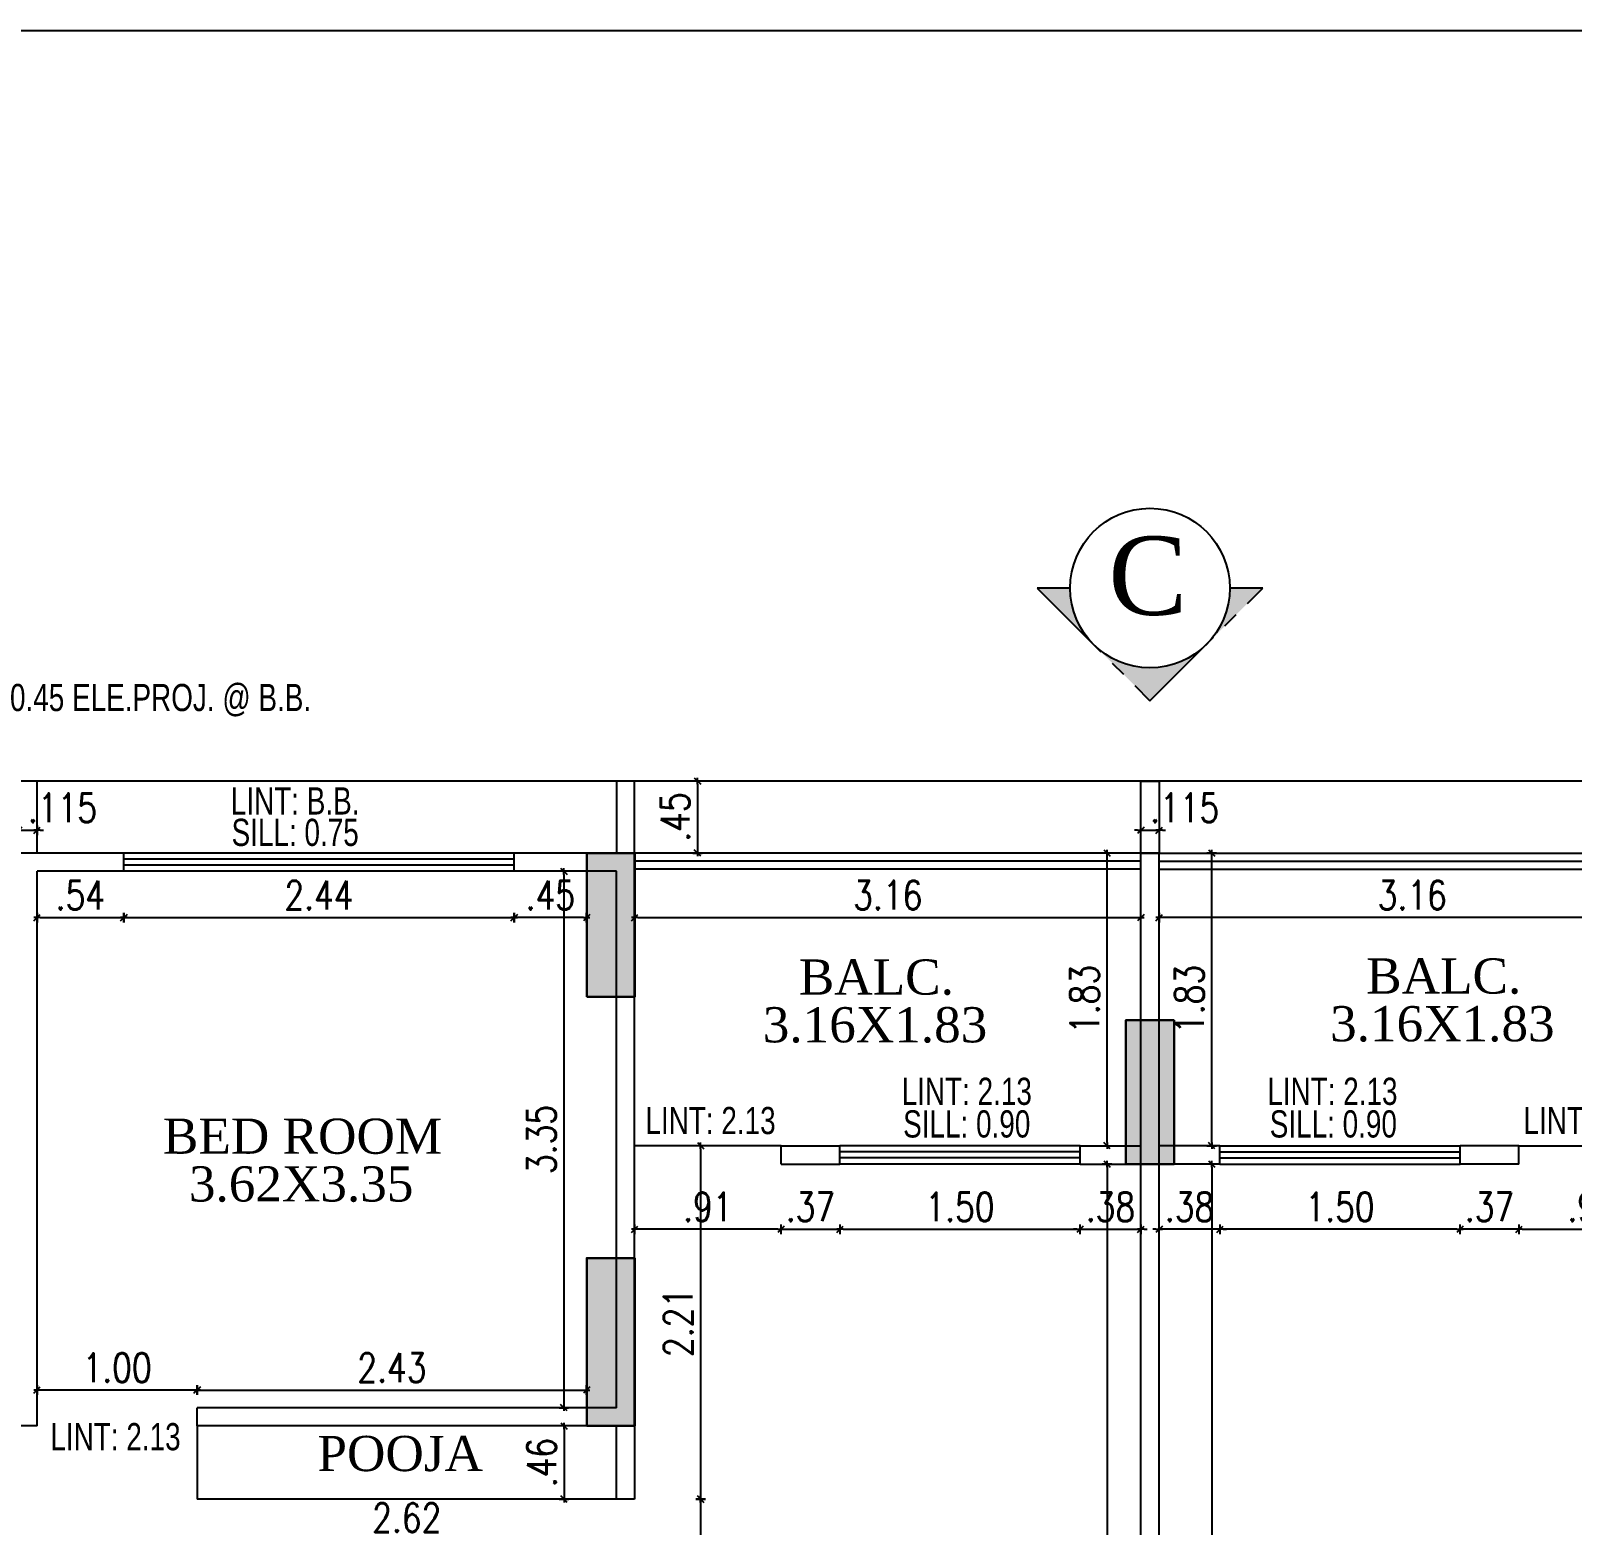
# Model space of a CAD drawing. Header units: inches. Extents: x 14235 to 14499, y 0 to 2549.
# Drawn here: x 14331.47 to 14341.1, y 2374.75 to 2384.09 of the extents above; entities that cross this region are included whole.
import ezdxf
from ezdxf.enums import TextEntityAlignment as Align

# ---------------------------------------------------------------- set-up
doc = ezdxf.new("R2010")
doc.units = ezdxf.units.IN
doc.header["$LTSCALE"] = 0.25
doc.header["$MEASUREMENT"] = 0
doc.header["$PDMODE"] = 35
doc.linetypes.add('CENTER2', pattern=[1.125, 0.75, -0.125, 0.125, -0.125])
doc.linetypes.add('HIDDEN', pattern=[0.375, 0.25, -0.125])
for name, color, linetype in [('edge back', 34, 'Continuous'), ('edges', 1, 'Continuous'), ('SECLINE', 7, 'HIDDEN'), ('steel', 251, 'Continuous'), ('text-large', 7, 'Continuous'), ('wall', 7, 'Continuous'), ('windows', 106, 'Continuous'), ('WORK TEX', 6, 'Continuous'), ('WORKING DIM', 7, 'Continuous')]:
    doc.layers.add(name, color=color, linetype=linetype)
doc.layers.add('P-COL', color=7, linetype='Continuous', lineweight=30)
doc.layers.add('P-COLHAT', color=8, linetype='Continuous', lineweight=25)
doc.styles.add('ARIAL', font='TIMES_0.TTF')
doc.styles.add('ARL', font='swisscl_0.ttf')
doc.styles.add('romans', font='romans.shx', dxfattribs={"width": 0.8})
doc.dimstyles.new('121', dxfattribs={"dimscale": 0.1, "dimtxt": 1.8, "dimasz": 0.2, "dimexe": 0.03125, "dimexo": 0.25, "dimgap": 0.5, "dimtad": 1, "dimzin": 4, "dimdsep": 46, "dimtxsty": 'romans', "dimblk1": 'MINITICK', "dimblk2": 'MINITICK', "dimsah": 1, "dimcen": 1, "dimse1": 1, "dimse2": 1, "dimclrd": 252, "dimclre": 256, "dimclrt": 7, "dimadec": 3, "dimazin": 0, "dimtfac": 0.8, "dimtix": 1, "dimtmove": 2, "dimatfit": 3, "dimfxl": 0, "dimtolj": 1, "dimtzin": 3, "dimarcsym": 0})

# ---------------------------------------------------------------- blocks, each defined once
blk = doc.blocks.new('B')
at = {"layer": 'P-COLHAT', "lineweight": 30}
for points in [[(7.0982, 0), (7.3982, 0), (7.3982, 0.9), (7.0982, 0.9)], [(10.7684, -0.1443), (10.4684, -0.1443), (10.4684, -1.0443), (10.7684, -1.0443)], [(7.0982, -2.6823), (7.3982, -2.6823), (7.3982, -1.6323), (7.0982, -1.6323)]]:
    blk.add_hatch(color=256, dxfattribs=at).paths.add_polyline_path(points)
at = {"layer": 'P-COL'}
for points in [[(7.0982, 0), (7.3982, 0), (7.3982, 0.9), (7.0982, 0.9)], [(10.7684, -0.1443), (10.4684, -0.1443), (10.4684, -1.0443), (10.7684, -1.0443)], [(7.0982, -2.6823), (7.3982, -2.6823), (7.3982, -1.6323), (7.0982, -1.6323)]]:
    blk.add_lwpolyline(points, close=True, dxfattribs=at)
blk = doc.blocks.new('MINITICK')
at = {"color": 7}
for p, q in [((1, 1), (-1, -1)), ((-1, 0), (1, 0)), ((0, -1.5), (0, 1.5))]:
    blk.add_line(p, q, dxfattribs=at)
blk = doc.blocks.new('*D490')
at = {"layer": 'Defpoints', "color": 0, "transparency": 16777216}
for p in [(14331.5099, 2378.8381), (14332.0525, 2378.8381), (14332.0525, 2378.5486)]:
    blk.add_point(p, dxfattribs=at)
at = {"layer": 'WORKING DIM', "color": 252, "lineweight": -2, "transparency": 16777216}
blk.add_line((14331.5299, 2378.5486), (14332.0325, 2378.5486), dxfattribs=at)
at = {"layer": 'WORKING DIM', "color": 252, "lineweight": -2, "transparency": 16777216, "xscale": 0.02, "yscale": 0.02, "zscale": 0.02, "rotation": 180}
blk.add_blockref('MINITICK', (14331.5099, 2378.5486), dxfattribs=at)
at = {"layer": 'WORKING DIM', "color": 252, "lineweight": -2, "transparency": 16777216, "xscale": 0.02, "yscale": 0.02, "zscale": 0.02}
blk.add_blockref('MINITICK', (14332.0525, 2378.5486), dxfattribs=at)
at = {"layer": 'WORKING DIM', "color": 7, "transparency": 16777216, "insert": (14331.7812, 2378.6886), "char_height": 0.18, "attachment_point": 5, "style": 'romans'}
blk.add_mtext('\\A1;.54', dxfattribs=at)
blk = doc.blocks.new('*D491')
at = {"layer": 'Defpoints', "color": 0, "transparency": 16777216}
for p in [(14332.0525, 2378.8762), (14334.4915, 2378.8762), (14334.4915, 2378.5486)]:
    blk.add_point(p, dxfattribs=at)
at = {"layer": 'WORKING DIM', "color": 252, "lineweight": -2, "transparency": 16777216}
blk.add_line((14332.0725, 2378.5486), (14334.4715, 2378.5486), dxfattribs=at)
at = {"layer": 'WORKING DIM', "color": 252, "lineweight": -2, "transparency": 16777216, "xscale": 0.02, "yscale": 0.02, "zscale": 0.02, "rotation": 180}
blk.add_blockref('MINITICK', (14332.0525, 2378.5486), dxfattribs=at)
at = {"layer": 'WORKING DIM', "color": 252, "lineweight": -2, "transparency": 16777216, "xscale": 0.02, "yscale": 0.02, "zscale": 0.02}
blk.add_blockref('MINITICK', (14334.4915, 2378.5486), dxfattribs=at)
at = {"layer": 'WORKING DIM', "color": 7, "transparency": 16777216, "insert": (14333.272, 2378.6886), "char_height": 0.18, "attachment_point": 5, "style": 'romans'}
blk.add_mtext('\\A1;2.44', dxfattribs=at)
blk = doc.blocks.new('*D492')
at = {"layer": 'Defpoints', "color": 0, "transparency": 16777216}
for p in [(14334.4915, 2378.8381), (14334.9446, 2378.8381), (14334.4915, 2378.5486)]:
    blk.add_point(p, dxfattribs=at)
at = {"layer": 'WORKING DIM', "color": 252, "lineweight": -2, "transparency": 16777216}
blk.add_line((14334.9246, 2378.5486), (14334.5115, 2378.5486), dxfattribs=at)
at = {"layer": 'WORKING DIM', "color": 252, "lineweight": -2, "transparency": 16777216, "xscale": 0.02, "yscale": 0.02, "zscale": 0.02, "rotation": 180}
blk.add_blockref('MINITICK', (14334.4915, 2378.5486), dxfattribs=at)
at = {"layer": 'WORKING DIM', "color": 252, "lineweight": -2, "transparency": 16777216, "xscale": 0.02, "yscale": 0.02, "zscale": 0.02}
blk.add_blockref('MINITICK', (14334.9446, 2378.5486), dxfattribs=at)
at = {"layer": 'WORKING DIM', "color": 7, "transparency": 16777216, "insert": (14334.7181, 2378.6886), "char_height": 0.18, "attachment_point": 5, "style": 'romans'}
blk.add_mtext('\\A1;.45', dxfattribs=at)
blk = doc.blocks.new('*D493')
at = {"layer": 'Defpoints', "color": 0, "transparency": 16777216}
for p in [(14334.5891, 2378.8381), (14334.469, 2375.4844), (14334.802, 2375.4844)]:
    blk.add_point(p, dxfattribs=at)
at = {"layer": 'WORKING DIM', "color": 252, "lineweight": -2, "transparency": 16777216}
blk.add_line((14334.802, 2378.8181), (14334.802, 2375.5044), dxfattribs=at)
at = {"layer": 'WORKING DIM', "color": 252, "lineweight": -2, "transparency": 16777216, "xscale": 0.02, "yscale": 0.02, "zscale": 0.02}
for p, rotation in [((14334.802, 2378.8381), 90), ((14334.802, 2375.4844), 270)]:
    blk.add_blockref('MINITICK', p, dxfattribs=dict(at, rotation=rotation))
at = {"layer": 'WORKING DIM', "color": 7, "transparency": 16777216, "insert": (14334.662, 2377.1613), "char_height": 0.18, "attachment_point": 5, "rotation": 90, "style": 'romans'}
blk.add_mtext('\\A1;3.35', dxfattribs=at)
blk = doc.blocks.new('*D494')
at = {"layer": 'Defpoints', "color": 0, "transparency": 16777216}
for p in [(14334.9446, 2375.6944), (14334.9446, 2375.5948), (14332.5107, 2375.4844)]:
    blk.add_point(p, dxfattribs=at)
at = {"layer": 'WORKING DIM', "color": 252, "lineweight": -2, "transparency": 16777216}
blk.add_line((14332.5307, 2375.5948), (14334.9246, 2375.5948), dxfattribs=at)
at = {"layer": 'WORKING DIM', "color": 252, "lineweight": -2, "transparency": 16777216, "xscale": 0.02, "yscale": 0.02, "zscale": 0.02, "rotation": 180}
blk.add_blockref('MINITICK', (14332.5107, 2375.5948), dxfattribs=at)
at = {"layer": 'WORKING DIM', "color": 252, "lineweight": -2, "transparency": 16777216, "xscale": 0.02, "yscale": 0.02, "zscale": 0.02}
blk.add_blockref('MINITICK', (14334.9446, 2375.5948), dxfattribs=at)
at = {"layer": 'WORKING DIM', "color": 7, "transparency": 16777216, "insert": (14333.7277, 2375.7348), "char_height": 0.18, "attachment_point": 5, "style": 'romans'}
blk.add_mtext('\\A1;2.43', dxfattribs=at)
blk = doc.blocks.new('*D495')
at = {"layer": 'Defpoints', "color": 0, "transparency": 16777216}
for p in [(14331.5099, 2375.5948), (14331.5099, 2375.4844), (14332.5107, 2375.4844)]:
    blk.add_point(p, dxfattribs=at)
at = {"layer": 'WORKING DIM', "color": 252, "lineweight": -2, "transparency": 16777216}
blk.add_line((14332.4907, 2375.5948), (14331.5299, 2375.5948), dxfattribs=at)
at = {"layer": 'WORKING DIM', "color": 252, "lineweight": -2, "transparency": 16777216, "xscale": 0.02, "yscale": 0.02, "zscale": 0.02, "rotation": 180}
blk.add_blockref('MINITICK', (14331.5099, 2375.5948), dxfattribs=at)
at = {"layer": 'WORKING DIM', "color": 252, "lineweight": -2, "transparency": 16777216, "xscale": 0.02, "yscale": 0.02, "zscale": 0.02}
blk.add_blockref('MINITICK', (14332.5107, 2375.5948), dxfattribs=at)
at = {"layer": 'WORKING DIM', "color": 7, "transparency": 16777216, "insert": (14332.0103, 2375.7348), "char_height": 0.18, "attachment_point": 5, "style": 'romans'}
blk.add_mtext('\\A1;1.00', dxfattribs=at)
blk = doc.blocks.new('*D496')
at = {"layer": 'Defpoints', "color": 0, "transparency": 16777216}
for p in [(14335.2446, 2378.6567), (14338.4078, 2378.6567), (14338.4078, 2378.5486)]:
    blk.add_point(p, dxfattribs=at)
at = {"layer": 'WORKING DIM', "color": 252, "lineweight": -2, "transparency": 16777216}
blk.add_line((14335.2646, 2378.5486), (14338.3878, 2378.5486), dxfattribs=at)
at = {"layer": 'WORKING DIM', "color": 252, "lineweight": -2, "transparency": 16777216, "xscale": 0.02, "yscale": 0.02, "zscale": 0.02, "rotation": 180}
blk.add_blockref('MINITICK', (14335.2446, 2378.5486), dxfattribs=at)
at = {"layer": 'WORKING DIM', "color": 252, "lineweight": -2, "transparency": 16777216, "xscale": 0.02, "yscale": 0.02, "zscale": 0.02}
blk.add_blockref('MINITICK', (14338.4078, 2378.5486), dxfattribs=at)
at = {"layer": 'WORKING DIM', "color": 7, "transparency": 16777216, "insert": (14336.8262, 2378.6886), "char_height": 0.18, "attachment_point": 5, "style": 'romans'}
blk.add_mtext('\\A1;3.16', dxfattribs=at)
blk = doc.blocks.new('*D497')
at = {"layer": 'Defpoints', "color": 0, "transparency": 16777216}
for p in [(14337.5385, 2378.9524), (14338.1964, 2378.9524), (14337.5385, 2377.1224)]:
    blk.add_point(p, dxfattribs=at)
at = {"layer": 'WORKING DIM', "color": 252, "lineweight": -2, "transparency": 16777216}
blk.add_line((14338.1964, 2377.1424), (14338.1964, 2378.9324), dxfattribs=at)
at = {"layer": 'WORKING DIM', "color": 252, "lineweight": -2, "transparency": 16777216, "xscale": 0.02, "yscale": 0.02, "zscale": 0.02}
for p, rotation in [((14338.1964, 2378.9524), 90), ((14338.1964, 2377.1224), 270)]:
    blk.add_blockref('MINITICK', p, dxfattribs=dict(at, rotation=rotation))
at = {"layer": 'WORKING DIM', "color": 7, "transparency": 16777216, "insert": (14338.0564, 2378.0374), "char_height": 0.18, "attachment_point": 5, "rotation": 90, "style": 'romans'}
blk.add_mtext('\\A1;1.83', dxfattribs=at)
blk = doc.blocks.new('*D498')
at = {"layer": 'Defpoints', "color": 0, "transparency": 16777216}
for p in [(14335.2446, 2377.0081), (14336.1593, 2377.0081), (14335.2446, 2376.5998)]:
    blk.add_point(p, dxfattribs=at)
at = {"layer": 'WORKING DIM', "color": 252, "lineweight": -2, "transparency": 16777216}
blk.add_line((14336.1393, 2376.5998), (14335.2646, 2376.5998), dxfattribs=at)
at = {"layer": 'WORKING DIM', "color": 252, "lineweight": -2, "transparency": 16777216, "xscale": 0.02, "yscale": 0.02, "zscale": 0.02, "rotation": 180}
blk.add_blockref('MINITICK', (14335.2446, 2376.5998), dxfattribs=at)
at = {"layer": 'WORKING DIM', "color": 252, "lineweight": -2, "transparency": 16777216, "xscale": 0.02, "yscale": 0.02, "zscale": 0.02}
blk.add_blockref('MINITICK', (14336.1593, 2376.5998), dxfattribs=at)
at = {"layer": 'WORKING DIM', "color": 7, "transparency": 16777216, "insert": (14335.702, 2376.7398), "char_height": 0.18, "attachment_point": 5, "style": 'romans'}
blk.add_mtext('\\A1;.91', dxfattribs=at)
blk = doc.blocks.new('*D499')
at = {"layer": 'Defpoints', "color": 0, "transparency": 16777216}
for p in [(14336.1593, 2377.0652), (14336.5271, 2377.0462), (14336.5271, 2376.5998)]:
    blk.add_point(p, dxfattribs=at)
at = {"layer": 'WORKING DIM', "color": 252, "lineweight": -2, "transparency": 16777216}
for p, q in [((14336.1393, 2376.5998), (14336.1193, 2376.5998)), ((14336.1593, 2376.5998), (14336.5271, 2376.5998)), ((14336.5471, 2376.5998), (14336.5671, 2376.5998))]:
    blk.add_line(p, q, dxfattribs=at)
at = {"layer": 'WORKING DIM', "color": 252, "lineweight": -2, "transparency": 16777216, "xscale": 0.02, "yscale": 0.02, "zscale": 0.02}
blk.add_blockref('MINITICK', (14336.1593, 2376.5998), dxfattribs=at)
at = {"layer": 'WORKING DIM', "color": 252, "lineweight": -2, "transparency": 16777216, "xscale": 0.02, "yscale": 0.02, "zscale": 0.02, "rotation": 180}
blk.add_blockref('MINITICK', (14336.5271, 2376.5998), dxfattribs=at)
at = {"layer": 'WORKING DIM', "color": 7, "transparency": 16777216, "insert": (14336.3432, 2376.7398), "char_height": 0.18, "attachment_point": 5, "style": 'romans'}
blk.add_mtext('\\A1;.37', dxfattribs=at)
blk = doc.blocks.new('*D500')
at = {"layer": 'Defpoints', "color": 0, "transparency": 16777216}
for p in [(14336.5271, 2377.0462), (14338.0278, 2377.0081), (14338.0278, 2376.5998)]:
    blk.add_point(p, dxfattribs=at)
at = {"layer": 'WORKING DIM', "color": 252, "lineweight": -2, "transparency": 16777216}
blk.add_line((14336.5471, 2376.5998), (14338.0078, 2376.5998), dxfattribs=at)
at = {"layer": 'WORKING DIM', "color": 252, "lineweight": -2, "transparency": 16777216, "xscale": 0.02, "yscale": 0.02, "zscale": 0.02, "rotation": 180}
blk.add_blockref('MINITICK', (14336.5271, 2376.5998), dxfattribs=at)
at = {"layer": 'WORKING DIM', "color": 252, "lineweight": -2, "transparency": 16777216, "xscale": 0.02, "yscale": 0.02, "zscale": 0.02}
blk.add_blockref('MINITICK', (14338.0278, 2376.5998), dxfattribs=at)
at = {"layer": 'WORKING DIM', "color": 7, "transparency": 16777216, "insert": (14337.2775, 2376.7398), "char_height": 0.18, "attachment_point": 5, "style": 'romans'}
blk.add_mtext('\\A1;1.50', dxfattribs=at)
blk = doc.blocks.new('*D402')
at = {"layer": 'Defpoints', "color": 0, "transparency": 16777216}
for p in [(14338.0278, 2377.0081), (14338.4078, 2377.0081), (14338.4078, 2376.5998)]:
    blk.add_point(p, dxfattribs=at)
at = {"layer": 'WORKING DIM', "color": 252, "lineweight": -2, "transparency": 16777216}
for p, q in [((14338.0078, 2376.5998), (14337.9878, 2376.5998)), ((14338.0278, 2376.5998), (14338.4078, 2376.5998)), ((14338.4278, 2376.5998), (14338.4478, 2376.5998))]:
    blk.add_line(p, q, dxfattribs=at)
at = {"layer": 'WORKING DIM', "color": 252, "lineweight": -2, "transparency": 16777216, "xscale": 0.02, "yscale": 0.02, "zscale": 0.02}
blk.add_blockref('MINITICK', (14338.0278, 2376.5998), dxfattribs=at)
at = {"layer": 'WORKING DIM', "color": 252, "lineweight": -2, "transparency": 16777216, "xscale": 0.02, "yscale": 0.02, "zscale": 0.02, "rotation": 180}
blk.add_blockref('MINITICK', (14338.4078, 2376.5998), dxfattribs=at)
at = {"layer": 'WORKING DIM', "color": 7, "transparency": 16777216, "insert": (14338.2178, 2376.7398), "char_height": 0.18, "attachment_point": 5, "style": 'romans'}
blk.add_mtext('\\A1;.38', dxfattribs=at)
blk = doc.blocks.new('*D524')
at = {"layer": 'Defpoints', "color": 0, "transparency": 16777216}
for p in [(14334.7861, 2375.3701), (14334.7861, 2374.9128), (14334.8036, 2374.9128)]:
    blk.add_point(p, dxfattribs=at)
at = {"layer": 'WORKING DIM', "color": 252, "lineweight": -2, "transparency": 16777216}
blk.add_line((14334.8036, 2375.3501), (14334.8036, 2374.9328), dxfattribs=at)
at = {"layer": 'WORKING DIM', "color": 252, "lineweight": -2, "transparency": 16777216, "xscale": 0.02, "yscale": 0.02, "zscale": 0.02}
for p, rotation in [((14334.8036, 2375.3701), 90), ((14334.8036, 2374.9128), 270)]:
    blk.add_blockref('MINITICK', p, dxfattribs=dict(at, rotation=rotation))
at = {"layer": 'WORKING DIM', "color": 7, "transparency": 16777216, "insert": (14334.6636, 2375.1414), "char_height": 0.18, "attachment_point": 5, "rotation": 90, "style": 'romans'}
blk.add_mtext('\\A1;.46', dxfattribs=at)
blk = doc.blocks.new('*D525')
at = {"layer": 'Defpoints', "color": 0, "transparency": 16777216}
for p in [(14332.5107, 2375.1414), (14335.1303, 2375.1414), (14332.5107, 2374.6566)]:
    blk.add_point(p, dxfattribs=at)
at = {"layer": 'WORKING DIM', "color": 252, "lineweight": -2, "transparency": 16777216}
blk.add_line((14335.1103, 2374.6566), (14332.5307, 2374.6566), dxfattribs=at)
at = {"layer": 'WORKING DIM', "color": 252, "lineweight": -2, "transparency": 16777216, "xscale": 0.02, "yscale": 0.02, "zscale": 0.02, "rotation": 180}
blk.add_blockref('MINITICK', (14332.5107, 2374.6566), dxfattribs=at)
at = {"layer": 'WORKING DIM', "color": 252, "lineweight": -2, "transparency": 16777216, "xscale": 0.02, "yscale": 0.02, "zscale": 0.02}
blk.add_blockref('MINITICK', (14335.1303, 2374.6566), dxfattribs=at)
at = {"layer": 'WORKING DIM', "color": 7, "transparency": 16777216, "insert": (14333.8205, 2374.7966), "char_height": 0.18, "attachment_point": 5, "style": 'romans'}
blk.add_mtext('\\A1;2.62', dxfattribs=at)
blk = doc.blocks.new('*D526')
at = {"layer": 'Defpoints', "color": 0, "transparency": 16777216}
for p in [(14335.2446, 2374.9128), (14335.2446, 2371.6653), (14335.6563, 2371.6653)]:
    blk.add_point(p, dxfattribs=at)
at = {"layer": 'WORKING DIM', "color": 252, "lineweight": -2, "transparency": 16777216}
blk.add_line((14335.6563, 2374.8928), (14335.6563, 2371.6853), dxfattribs=at)
at = {"layer": 'WORKING DIM', "color": 252, "lineweight": -2, "transparency": 16777216, "xscale": 0.02, "yscale": 0.02, "zscale": 0.02}
for p, rotation in [((14335.6563, 2374.9128), 90), ((14335.6563, 2371.6653), 270)]:
    blk.add_blockref('MINITICK', p, dxfattribs=dict(at, rotation=rotation))
at = {"layer": 'WORKING DIM', "color": 7, "transparency": 16777216, "insert": (14335.5163, 2373.2891), "char_height": 0.18, "attachment_point": 5, "rotation": 90, "style": 'romans'}
blk.add_mtext('\\A1;3.25', dxfattribs=at)
blk = doc.blocks.new('*D527')
at = {"layer": 'Defpoints', "color": 0, "transparency": 16777216}
for p in [(14335.4767, 2377.1224), (14335.2446, 2374.9128), (14335.6563, 2374.9128)]:
    blk.add_point(p, dxfattribs=at)
at = {"layer": 'WORKING DIM', "color": 252, "lineweight": -2, "transparency": 16777216}
blk.add_line((14335.6563, 2377.1024), (14335.6563, 2374.9328), dxfattribs=at)
at = {"layer": 'WORKING DIM', "color": 252, "lineweight": -2, "transparency": 16777216, "xscale": 0.02, "yscale": 0.02, "zscale": 0.02}
for p, rotation in [((14335.6563, 2377.1224), 90), ((14335.6563, 2374.9128), 270)]:
    blk.add_blockref('MINITICK', p, dxfattribs=dict(at, rotation=rotation))
at = {"layer": 'WORKING DIM', "color": 7, "transparency": 16777216, "insert": (14335.5163, 2376.0176), "char_height": 0.18, "attachment_point": 5, "rotation": 90, "style": 'romans'}
blk.add_mtext('\\A1;2.21', dxfattribs=at)
blk = doc.blocks.new('*D403')
at = {"layer": 'Defpoints', "color": 0, "transparency": 16777216}
for p in [(14338.5221, 2378.6567), (14341.6852, 2378.6567), (14338.5221, 2378.5486)]:
    blk.add_point(p, dxfattribs=at)
at = {"layer": 'WORKING DIM', "color": 252, "lineweight": -2, "transparency": 16777216}
blk.add_line((14341.6652, 2378.5486), (14338.5421, 2378.5486), dxfattribs=at)
at = {"layer": 'WORKING DIM', "color": 252, "lineweight": -2, "transparency": 16777216, "xscale": 0.02, "yscale": 0.02, "zscale": 0.02, "rotation": 180}
blk.add_blockref('MINITICK', (14338.5221, 2378.5486), dxfattribs=at)
at = {"layer": 'WORKING DIM', "color": 252, "lineweight": -2, "transparency": 16777216, "xscale": 0.02, "yscale": 0.02, "zscale": 0.02}
blk.add_blockref('MINITICK', (14341.6852, 2378.5486), dxfattribs=at)
at = {"layer": 'WORKING DIM', "color": 7, "transparency": 16777216, "insert": (14340.1036, 2378.6886), "char_height": 0.18, "attachment_point": 5, "style": 'romans'}
blk.add_mtext('\\A1;3.16', dxfattribs=at)
blk = doc.blocks.new('*D404')
at = {"layer": 'Defpoints', "color": 0, "transparency": 16777216}
for p in [(14338.8509, 2378.9524), (14339.2392, 2378.9524), (14339.3914, 2377.1224)]:
    blk.add_point(p, dxfattribs=at)
at = {"layer": 'WORKING DIM', "color": 252, "lineweight": -2, "transparency": 16777216}
blk.add_line((14338.8509, 2377.1424), (14338.8509, 2378.9324), dxfattribs=at)
at = {"layer": 'WORKING DIM', "color": 252, "lineweight": -2, "transparency": 16777216, "xscale": 0.02, "yscale": 0.02, "zscale": 0.02}
for p, rotation in [((14338.8509, 2378.9524), 90), ((14338.8509, 2377.1224), 270)]:
    blk.add_blockref('MINITICK', p, dxfattribs=dict(at, rotation=rotation))
at = {"layer": 'WORKING DIM', "color": 7, "transparency": 16777216, "insert": (14338.7109, 2378.0374), "char_height": 0.18, "attachment_point": 5, "rotation": 90, "style": 'romans'}
blk.add_mtext('\\A1;1.83', dxfattribs=at)
blk = doc.blocks.new('*D537')
at = {"layer": 'Defpoints', "color": 0, "transparency": 16777216}
for p in [(14340.7706, 2377.0081), (14341.6852, 2377.0081), (14341.6852, 2376.5998)]:
    blk.add_point(p, dxfattribs=at)
at = {"layer": 'WORKING DIM', "color": 252, "lineweight": -2, "transparency": 16777216}
blk.add_line((14340.7906, 2376.5998), (14341.6652, 2376.5998), dxfattribs=at)
at = {"layer": 'WORKING DIM', "color": 252, "lineweight": -2, "transparency": 16777216, "xscale": 0.02, "yscale": 0.02, "zscale": 0.02, "rotation": 180}
blk.add_blockref('MINITICK', (14340.7706, 2376.5998), dxfattribs=at)
at = {"layer": 'WORKING DIM', "color": 252, "lineweight": -2, "transparency": 16777216, "xscale": 0.02, "yscale": 0.02, "zscale": 0.02}
blk.add_blockref('MINITICK', (14341.6852, 2376.5998), dxfattribs=at)
at = {"layer": 'WORKING DIM', "color": 7, "transparency": 16777216, "insert": (14341.2279, 2376.7398), "char_height": 0.18, "attachment_point": 5, "style": 'romans'}
blk.add_mtext('\\A1;.91', dxfattribs=at)
blk = doc.blocks.new('*D538')
at = {"layer": 'Defpoints', "color": 0, "transparency": 16777216}
for p in [(14340.4027, 2377.0462), (14340.7706, 2377.0652), (14340.4027, 2376.5998)]:
    blk.add_point(p, dxfattribs=at)
at = {"layer": 'WORKING DIM', "color": 252, "lineweight": -2, "transparency": 16777216}
for p, q in [((14340.3827, 2376.5998), (14340.3627, 2376.5998)), ((14340.7706, 2376.5998), (14340.4027, 2376.5998)), ((14340.7906, 2376.5998), (14340.8106, 2376.5998))]:
    blk.add_line(p, q, dxfattribs=at)
at = {"layer": 'WORKING DIM', "color": 252, "lineweight": -2, "transparency": 16777216, "xscale": 0.02, "yscale": 0.02, "zscale": 0.02}
blk.add_blockref('MINITICK', (14340.4027, 2376.5998), dxfattribs=at)
at = {"layer": 'WORKING DIM', "color": 252, "lineweight": -2, "transparency": 16777216, "xscale": 0.02, "yscale": 0.02, "zscale": 0.02, "rotation": 180}
blk.add_blockref('MINITICK', (14340.7706, 2376.5998), dxfattribs=at)
at = {"layer": 'WORKING DIM', "color": 7, "transparency": 16777216, "insert": (14340.5866, 2376.7398), "char_height": 0.18, "attachment_point": 5, "style": 'romans'}
blk.add_mtext('\\A1;.37', dxfattribs=at)
blk = doc.blocks.new('*D405')
at = {"layer": 'Defpoints', "color": 0, "transparency": 16777216}
for p in [(14340.4027, 2377.0462), (14338.9021, 2377.0081), (14338.9021, 2376.5998)]:
    blk.add_point(p, dxfattribs=at)
at = {"layer": 'WORKING DIM', "color": 252, "lineweight": -2, "transparency": 16777216}
blk.add_line((14340.3827, 2376.5998), (14338.9221, 2376.5998), dxfattribs=at)
at = {"layer": 'WORKING DIM', "color": 252, "lineweight": -2, "transparency": 16777216, "xscale": 0.02, "yscale": 0.02, "zscale": 0.02, "rotation": 180}
blk.add_blockref('MINITICK', (14338.9021, 2376.5998), dxfattribs=at)
at = {"layer": 'WORKING DIM', "color": 252, "lineweight": -2, "transparency": 16777216, "xscale": 0.02, "yscale": 0.02, "zscale": 0.02}
blk.add_blockref('MINITICK', (14340.4027, 2376.5998), dxfattribs=at)
at = {"layer": 'WORKING DIM', "color": 7, "transparency": 16777216, "insert": (14339.6524, 2376.7398), "char_height": 0.18, "attachment_point": 5, "style": 'romans'}
blk.add_mtext('\\A1;1.50', dxfattribs=at)
blk = doc.blocks.new('*D406')
at = {"layer": 'Defpoints', "color": 0, "transparency": 16777216}
for p in [(14338.5221, 2377.0081), (14338.9021, 2377.0081), (14338.5221, 2376.5998)]:
    blk.add_point(p, dxfattribs=at)
at = {"layer": 'WORKING DIM', "color": 252, "lineweight": -2, "transparency": 16777216}
for p, q in [((14338.5021, 2376.5998), (14338.4821, 2376.5998)), ((14338.9021, 2376.5998), (14338.5221, 2376.5998)), ((14338.9221, 2376.5998), (14338.9421, 2376.5998))]:
    blk.add_line(p, q, dxfattribs=at)
at = {"layer": 'WORKING DIM', "color": 252, "lineweight": -2, "transparency": 16777216, "xscale": 0.02, "yscale": 0.02, "zscale": 0.02}
blk.add_blockref('MINITICK', (14338.5221, 2376.5998), dxfattribs=at)
at = {"layer": 'WORKING DIM', "color": 252, "lineweight": -2, "transparency": 16777216, "xscale": 0.02, "yscale": 0.02, "zscale": 0.02, "rotation": 180}
blk.add_blockref('MINITICK', (14338.9021, 2376.5998), dxfattribs=at)
at = {"layer": 'WORKING DIM', "color": 7, "transparency": 16777216, "insert": (14338.7121, 2376.7398), "char_height": 0.18, "attachment_point": 5, "style": 'romans'}
blk.add_mtext('\\A1;.38', dxfattribs=at)
blk = doc.blocks.new('*D539')
at = {"layer": 'Defpoints', "color": 0, "transparency": 16777216}
for p in [(14337.7288, 2377.0081), (14337.8742, 2369.6155), (14338.1964, 2369.6155)]:
    blk.add_point(p, dxfattribs=at)
at = {"layer": 'WORKING DIM', "color": 252, "lineweight": -2, "transparency": 16777216}
blk.add_line((14338.1964, 2376.9881), (14338.1964, 2369.6355), dxfattribs=at)
at = {"layer": 'WORKING DIM', "color": 252, "lineweight": -2, "transparency": 16777216, "xscale": 0.02, "yscale": 0.02, "zscale": 0.02}
for p, rotation in [((14338.1964, 2377.0081), 90), ((14338.1964, 2369.6155), 270)]:
    blk.add_blockref('MINITICK', p, dxfattribs=dict(at, rotation=rotation))
at = {"layer": 'WORKING DIM', "color": 7, "transparency": 16777216, "insert": (14338.0564, 2373.3118), "char_height": 0.18, "attachment_point": 5, "rotation": 90, "style": 'romans'}
blk.add_mtext('\\A1;7.39', dxfattribs=at)
blk = doc.blocks.new('*D410')
at = {"layer": 'Defpoints', "color": 0, "transparency": 16777216}
for p in [(14339.0488, 2377.0081), (14338.8509, 2369.6155), (14339.0556, 2369.6155)]:
    blk.add_point(p, dxfattribs=at)
at = {"layer": 'WORKING DIM', "color": 252, "lineweight": -2, "transparency": 16777216}
blk.add_line((14338.8509, 2376.9881), (14338.8509, 2369.6355), dxfattribs=at)
at = {"layer": 'WORKING DIM', "color": 252, "lineweight": -2, "transparency": 16777216, "xscale": 0.02, "yscale": 0.02, "zscale": 0.02}
for p, rotation in [((14338.8509, 2377.0081), 90), ((14338.8509, 2369.6155), 270)]:
    blk.add_blockref('MINITICK', p, dxfattribs=dict(at, rotation=rotation))
at = {"layer": 'WORKING DIM', "color": 7, "transparency": 16777216, "insert": (14338.7109, 2373.3118), "char_height": 0.18, "attachment_point": 5, "rotation": 90, "style": 'romans'}
blk.add_mtext('\\A1;7.39', dxfattribs=at)
blk = doc.blocks.new('*D460')
at = {"layer": 'Defpoints', "color": 0, "transparency": 16777216}
for p in [(14335.3084, 2379.4024), (14335.3084, 2378.9524), (14335.6372, 2378.9524)]:
    blk.add_point(p, dxfattribs=at)
at = {"layer": 'WORKING DIM', "color": 252, "lineweight": -2, "transparency": 16777216}
blk.add_line((14335.6372, 2379.3824), (14335.6372, 2378.9724), dxfattribs=at)
at = {"layer": 'WORKING DIM', "color": 252, "lineweight": -2, "transparency": 16777216, "xscale": 0.02, "yscale": 0.02, "zscale": 0.02}
for p, rotation in [((14335.6372, 2379.4024), 90), ((14335.6372, 2378.9524), 270)]:
    blk.add_blockref('MINITICK', p, dxfattribs=dict(at, rotation=rotation))
at = {"layer": 'WORKING DIM', "color": 7, "transparency": 16777216, "insert": (14335.4972, 2379.1774), "char_height": 0.18, "attachment_point": 5, "rotation": 90, "style": 'romans'}
blk.add_mtext('\\A1;.45', dxfattribs=at)
blk = doc.blocks.new('*D399')
at = {"layer": 'Defpoints', "color": 0, "transparency": 16777216}
for p in [(14331.3956, 2379.0711), (14331.5099, 2379.0947), (14331.5099, 2379.0711)]:
    blk.add_point(p, dxfattribs=at)
at = {"layer": 'WORKING DIM', "color": 252, "lineweight": -2, "transparency": 16777216}
for p, q in [((14331.3756, 2379.0947), (14331.3556, 2379.0947)), ((14331.3956, 2379.0947), (14331.5099, 2379.0947)), ((14331.5299, 2379.0947), (14331.5499, 2379.0947))]:
    blk.add_line(p, q, dxfattribs=at)
at = {"layer": 'WORKING DIM', "color": 252, "lineweight": -2, "transparency": 16777216, "xscale": 0.02, "yscale": 0.02, "zscale": 0.02}
blk.add_blockref('MINITICK', (14331.3956, 2379.0947), dxfattribs=at)
at = {"layer": 'WORKING DIM', "color": 252, "lineweight": -2, "transparency": 16777216, "xscale": 0.02, "yscale": 0.02, "zscale": 0.02, "rotation": 180}
blk.add_blockref('MINITICK', (14331.5099, 2379.0947), dxfattribs=at)
at = {"layer": 'WORKING DIM', "color": 7, "transparency": 16777216, "insert": (14331.6695, 2379.2347), "char_height": 0.18, "attachment_point": 5, "style": 'romans'}
blk.add_mtext('\\A1;.115', dxfattribs=at)
blk = doc.blocks.new('*D400')
at = {"layer": 'Defpoints', "color": 0, "transparency": 16777216}
for p in [(14338.4078, 2379.0711), (14338.5221, 2379.0947), (14338.5221, 2379.0711)]:
    blk.add_point(p, dxfattribs=at)
at = {"layer": 'WORKING DIM', "color": 252, "lineweight": -2, "transparency": 16777216}
for p, q in [((14338.3878, 2379.0947), (14338.3678, 2379.0947)), ((14338.4078, 2379.0947), (14338.5221, 2379.0947)), ((14338.5421, 2379.0947), (14338.5621, 2379.0947))]:
    blk.add_line(p, q, dxfattribs=at)
at = {"layer": 'WORKING DIM', "color": 252, "lineweight": -2, "transparency": 16777216, "xscale": 0.02, "yscale": 0.02, "zscale": 0.02}
blk.add_blockref('MINITICK', (14338.4078, 2379.0947), dxfattribs=at)
at = {"layer": 'WORKING DIM', "color": 252, "lineweight": -2, "transparency": 16777216, "xscale": 0.02, "yscale": 0.02, "zscale": 0.02, "rotation": 180}
blk.add_blockref('MINITICK', (14338.5221, 2379.0947), dxfattribs=at)
at = {"layer": 'WORKING DIM', "color": 7, "transparency": 16777216, "insert": (14338.6817, 2379.2347), "char_height": 0.18, "attachment_point": 5, "style": 'romans'}
blk.add_mtext('\\A1;.115', dxfattribs=at)

msp = doc.modelspace()

# ---------------------------------------------------------------- hatches: boundary and pattern name
at = {"layer": 'SECLINE'}
h = msp.add_hatch(color=254, dxfattribs=at)
h.paths.add_polyline_path([(14337.7595, 2380.6089), (14338.1122, 2380.2561, -0.198912), (14337.9661, 2380.6089)])
h.paths.add_polyline_path([(14338.1122, 2380.2561), (14338.4649, 2379.9034), (14338.8176, 2380.2562, -0.198912), (14338.4649, 2380.11, -0.198912)])
h.paths.add_polyline_path([(14338.9637, 2380.6089, -0.198912), (14338.8176, 2380.2562), (14339.1703, 2380.6089)])

# ---------------------------------------------------------------- linework, layer by layer
at = {"layer": 'edge back'}
for p in [(14332.5107, 2375.3701), (14335.1303, 2374.9128)]:
    msp.add_line(p, (14332.5107, 2374.9128), dxfattribs=at)
at = {"layer": 'edges', "ltscale": 0.4}
for p, q in [((14349.3834, 2379.4024), (14327.5465, 2379.4024)), ((14335.2446, 2379.4024), (14335.1303, 2379.4024)), ((14335.1303, 2379.4024), (14335.1303, 2378.9524)), ((14335.2446, 2378.9524), (14335.2446, 2379.4024))]:
    msp.add_line(p, q, dxfattribs=at)
for points in [[(14331.5099, 2378.9524), (14331.5099, 2379.4024), (14331.3956, 2379.4024), (14331.3956, 2378.9524)], [(14338.4078, 2378.9524), (14338.4078, 2379.4024), (14338.5221, 2379.4024), (14338.5221, 2378.9524)]]:
    msp.add_lwpolyline(points, dxfattribs=at)
at = {"layer": 'SECLINE', "linetype": 'CENTER2', "ltscale": 3}
msp.add_lwpolyline([(14337.9661, 2380.6089), (14337.7595, 2380.6089), (14338.4649, 2379.9034), (14339.1703, 2380.6089), (14338.9637, 2380.6089)], dxfattribs=at)
at = {"layer": 'SECLINE', "linetype": 'Continuous', "ltscale": 3}
msp.add_circle((14338.4649, 2380.6089), 0.4988, dxfattribs=at)
at = {"layer": 'steel'}
for p, q in [((14338.4078, 2378.9524), (14335.2446, 2378.9524)), ((14338.5221, 2378.9524), (14341.6852, 2378.9524)), ((14338.4078, 2378.9016), (14335.2446, 2378.9016)), ((14338.4078, 2378.8508), (14335.2446, 2378.8508)), ((14338.5221, 2378.9016), (14341.6852, 2378.9016)), ((14338.5221, 2378.8508), (14341.6852, 2378.8508))]:
    msp.add_line(p, q, dxfattribs=at)
at = {"layer": 'wall'}
for p, q in [((14332.0525, 2378.9524), (14330.7477, 2378.9524)), ((14332.0525, 2378.8381), (14332.0525, 2378.9524)), ((14334.4915, 2378.8381), (14334.4915, 2378.9524)), ((14335.2446, 2378.9524), (14334.4915, 2378.9524)), ((14335.2446, 2375.3701), (14335.2446, 2378.9524)), ((14338.4078, 2369.6155), (14338.4078, 2378.9524)), ((14338.5221, 2378.9524), (14338.4078, 2378.9524)), ((14338.4078, 2378.9524), (14338.5221, 2378.9524)), ((14338.5221, 2369.6155), (14338.5221, 2378.9524)), ((14331.5099, 2375.3701), (14331.5099, 2378.8381)), ((14332.0525, 2378.8381), (14331.5099, 2378.8381)), ((14335.1303, 2378.8381), (14334.4915, 2378.8381)), ((14335.1303, 2375.4844), (14335.1303, 2378.8381)), ((14336.1593, 2377.1224), (14335.2446, 2377.1224)), ((14336.1593, 2377.0081), (14336.1593, 2377.1224)), ((14336.1593, 2377.1224), (14336.5271, 2377.1224)), ((14336.5271, 2377.0081), (14336.5271, 2377.1224)), ((14338.0278, 2377.0081), (14338.0278, 2377.1224)), ((14338.0278, 2377.1224), (14338.4078, 2377.1224)), ((14338.9021, 2377.1224), (14338.5221, 2377.1224)), ((14338.9021, 2377.0081), (14338.9021, 2377.1224)), ((14340.4027, 2377.0081), (14340.4027, 2377.1224)), ((14340.7706, 2377.1224), (14340.4027, 2377.1224)), ((14340.7706, 2377.0081), (14340.7706, 2377.1224)), ((14340.7706, 2377.1224), (14341.6852, 2377.1224)), ((14336.1593, 2377.0081), (14336.5271, 2377.0081)), ((14338.0278, 2377.0081), (14338.4078, 2377.0081)), ((14338.9021, 2377.0081), (14338.5221, 2377.0081)), ((14340.7706, 2377.0081), (14340.4027, 2377.0081)), ((14332.5107, 2375.3701), (14332.5107, 2375.4844)), ((14335.1303, 2375.4844), (14332.5107, 2375.4844)), ((14331.5099, 2375.3701), (14331.3956, 2375.3701)), ((14335.2446, 2375.3701), (14332.5107, 2375.3701)), ((14335.1303, 2374.9128), (14335.1303, 2375.3701)), ((14335.2446, 2375.3701), (14335.2446, 2374.9128)), ((14335.2446, 2374.9128), (14335.1303, 2374.9128))]:
    msp.add_line(p, q, dxfattribs=at)
msp.add_lwpolyline([(14352.0889, 2384.0929), (14323.3706, 2384.0929), (14323.3706, 2343.4811), (14352.0889, 2343.4811)], close=True, dxfattribs=at)
at = {"layer": 'windows'}
for p, q in [((14334.4915, 2378.9524), (14332.0525, 2378.9524)), ((14334.4915, 2378.9143), (14332.0525, 2378.9143)), ((14334.4915, 2378.8762), (14332.0525, 2378.8762)), ((14334.4915, 2378.8381), (14332.0525, 2378.8381)), ((14338.0278, 2377.1224), (14336.5271, 2377.1224)), ((14338.9021, 2377.1224), (14340.4027, 2377.1224)), ((14338.0278, 2377.0843), (14336.5271, 2377.0843)), ((14338.0278, 2377.0462), (14336.5271, 2377.0462)), ((14338.9021, 2377.0843), (14340.4027, 2377.0843)), ((14338.9021, 2377.0462), (14340.4027, 2377.0462)), ((14338.0278, 2377.0081), (14336.5271, 2377.0081)), ((14338.9021, 2377.0081), (14340.4027, 2377.0081))]:
    msp.add_line(p, q, dxfattribs=at)

# ---------------------------------------------------------------- block references
at = {"layer": 'P-COL'}
msp.add_blockref('B', (14327.8465, 2378.0524), dxfattribs=at)

# ---------------------------------------------------------------- texts
at = {"layer": 'SECLINE', "color": 7, "style": 'ARIAL'}
msp.add_text('C', height=0.4903, rotation=0.00087, dxfattribs=at).set_placement((14338.2046, 2380.4417))
at = {"layer": 'text-large', "style": 'ARIAL'}
for s, p in [('BALC.', (14336.7552, 2378.1772)), ('BALC.', (14340.3005, 2378.1838)), ('3.16X1.83', (14336.7466, 2377.8787)), ('3.16X1.83', (14340.2919, 2377.8853)), ('BED ROOM', (14333.1693, 2377.1822)), ('3.62X3.35', (14333.1606, 2376.8837)), ('POOJA', (14333.7793, 2375.1984))]:
    msp.add_text(s, height=0.22, dxfattribs=at).set_placement(p, align=Align.MIDDLE_CENTER)
at = {"layer": 'WORK TEX', "style": 'ARL'}
for s, p in [('0.45 ELE.PROJ. @ B.B.', (14332.282, 2379.9247)), ('LINT: B.B.', (14333.1232, 2379.2781)), ('SILL: 0.75', (14333.1232, 2379.0816)), ('LINT: 2.13', (14337.3199, 2377.4627)), ('LINT: 2.13', (14339.6047, 2377.4627)), ('LINT: 2.13', (14335.7187, 2377.2799)), ('SILL: 0.90', (14337.3199, 2377.2588)), ('SILL: 0.90', (14339.6106, 2377.2588)), ('LINT: 2.13', (14341.2059, 2377.2799)), ('LINT: 2.13', (14332.0004, 2375.3034))]:
    msp.add_text(s, height=0.17, dxfattribs=at).set_placement(p, align=Align.MIDDLE_CENTER)

# ---------------------------------------------------------------- dimensions: what is measured, and where the dimension line sits
at = {"layer": 'WORKING DIM'}
for base, p1, p2, angle, picture, middle in [((14335.6372, 2378.9524), (14335.3084, 2379.4024), (14335.3084, 2378.9524), 90, '*D460', (14335.4972, 2379.1774)), ((14338.1964, 2378.9524), (14337.5385, 2377.1224), (14337.5385, 2378.9524), 90, '*D497', (14338.0564, 2378.0374)), ((14338.8509, 2378.9524), (14339.3914, 2377.1224), (14339.2392, 2378.9524), 90, '*D404', (14338.7109, 2378.0374)), ((14334.802, 2375.4844), (14334.5891, 2378.8381), (14334.469, 2375.4844), 90, '*D493', (14334.662, 2377.1613)), ((14338.5221, 2378.5486), (14341.6852, 2378.6567), (14338.5221, 2378.6567), 180, '*D403', (14340.1036, 2378.6886)), ((14335.6563, 2374.9128), (14335.4767, 2377.1224), (14335.2446, 2374.9128), 90, '*D527', (14335.5163, 2376.0176)), ((14338.1964, 2369.6155), (14337.7288, 2377.0081), (14337.8742, 2369.6155), 90, '*D539', (14338.0564, 2373.3118)), ((14338.8509, 2369.6155), (14339.0488, 2377.0081), (14339.0556, 2369.6155), 90, '*D410', (14338.7109, 2373.3118)), ((14338.9021, 2376.5998), (14340.4027, 2377.0462), (14338.9021, 2377.0081), 180, '*D405', (14339.6524, 2376.7398)), ((14340.4027, 2376.5998), (14340.7706, 2377.0652), (14340.4027, 2377.0462), 180, '*D538', (14340.5866, 2376.7398)), ((14338.5221, 2376.5998), (14338.9021, 2377.0081), (14338.5221, 2377.0081), 180, '*D406', (14338.7121, 2376.7398)), ((14341.6852, 2376.5998), (14340.7706, 2377.0081), (14341.6852, 2377.0081), 180, '*D537', (14341.2279, 2376.7398)), ((14334.8036, 2374.9128), (14334.7861, 2375.3701), (14334.7861, 2374.9128), 90, '*D524', (14334.6636, 2375.1414)), ((14335.6563, 2371.6653), (14335.2446, 2374.9128), (14335.2446, 2371.6653), 90, '*D526', (14335.5163, 2373.2891))]:
    dim = msp.add_linear_dim(base=base, p1=p1, p2=p2, angle=angle, dimstyle='121', override={"dimfxl": 0.18, "dimfxlon": 1}, dxfattribs=at)
    dim.commit()
    dim.dimension.update_dxf_attribs({"geometry": picture, "text_midpoint": middle})
for base, p1, p2, picture, middle in [((14331.5099, 2379.0947), (14331.3956, 2379.0711), (14331.5099, 2379.0711), '*D399', (14331.6695, 2379.2347)), ((14338.5221, 2379.0947), (14338.4078, 2379.0711), (14338.5221, 2379.0711), '*D400', (14338.6817, 2379.2347))]:
    dim = msp.add_linear_dim(base=base, p1=p1, p2=p2, text='.115', dimstyle='121', override={"dimfxl": 0.18, "dimfxlon": 1}, dxfattribs=at)
    dim.commit()
    dim.dimension.update_dxf_attribs({"geometry": picture, "text_midpoint": middle, "dimtype": 160})
for base, p1, p2, picture, middle in [((14334.4915, 2378.5486), (14332.0525, 2378.8762), (14334.4915, 2378.8762), '*D491', (14333.272, 2378.6886)), ((14332.0525, 2378.5486), (14331.5099, 2378.8381), (14332.0525, 2378.8381), '*D490', (14331.7812, 2378.6886)), ((14334.4915, 2378.5486), (14334.9446, 2378.8381), (14334.4915, 2378.8381), '*D492', (14334.7181, 2378.6886)), ((14338.4078, 2378.5486), (14335.2446, 2378.6567), (14338.4078, 2378.6567), '*D496', (14336.8262, 2378.6886)), ((14336.5271, 2376.5998), (14336.1593, 2377.0652), (14336.5271, 2377.0462), '*D499', (14336.3432, 2376.7398)), ((14338.0278, 2376.5998), (14336.5271, 2377.0462), (14338.0278, 2377.0081), '*D500', (14337.2775, 2376.7398)), ((14335.2446, 2376.5998), (14336.1593, 2377.0081), (14335.2446, 2377.0081), '*D498', (14335.702, 2376.7398)), ((14338.4078, 2376.5998), (14338.0278, 2377.0081), (14338.4078, 2377.0081), '*D402', (14338.2178, 2376.7398)), ((14331.5099, 2375.5948), (14332.5107, 2375.4844), (14331.5099, 2375.4844), '*D495', (14332.0103, 2375.7348)), ((14334.9446, 2375.5948), (14332.5107, 2375.4844), (14334.9446, 2375.6944), '*D494', (14333.7277, 2375.7348)), ((14332.5107, 2374.6566), (14335.1303, 2375.1414), (14332.5107, 2375.1414), '*D525', (14333.8205, 2374.7966))]:
    dim = msp.add_linear_dim(base=base, p1=p1, p2=p2, dimstyle='121', override={"dimfxl": 0.18, "dimfxlon": 1}, dxfattribs=at)
    dim.commit()
    dim.dimension.update_dxf_attribs({"geometry": picture, "text_midpoint": middle})

doc.saveas('drawing.dxf')
